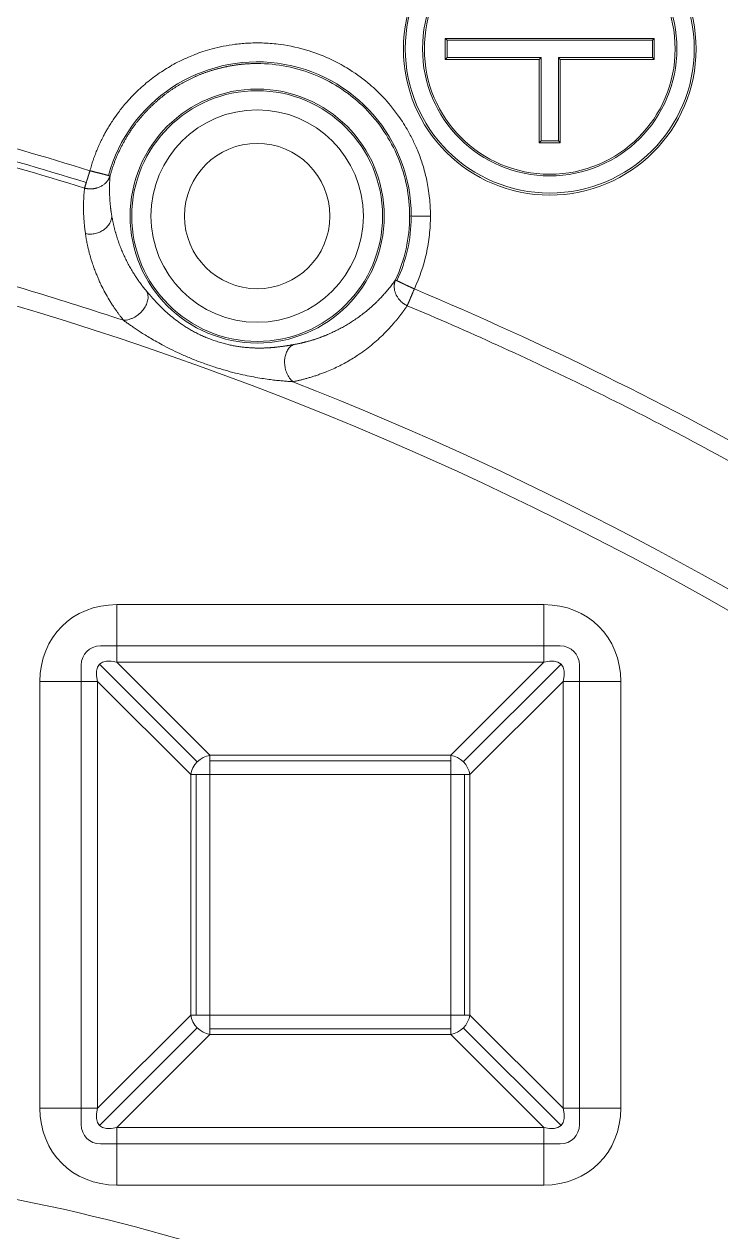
# Model space of a CAD drawing. Header units: millimetres. Extents: x 473 to 1051, y 289 to 609.
# Drawn here: x 656.99 to 673.76, y 509.2 to 538.28 of the extents above; entities that cross this region are included whole.
import ezdxf

# ---------------------------------------------------------------- set-up
doc = ezdxf.new("R2010")
doc.units = ezdxf.units.MM
doc.layers.add('core', color=7, linetype='Continuous', lineweight=20)

msp = doc.modelspace()

# ---------------------------------------------------------------- linework, layer by layer
at = {"layer": 'core', "lineweight": 18}
for p, q in [((667.123, 537.939), (667.167, 537.9)), ((667.123, 537.939), (667.123, 537.436)), ((672.153, 537.939), (667.123, 537.939)), ((667.167, 537.9), (667.167, 537.485)), ((672.109, 537.9), (667.167, 537.9)), ((672.153, 537.939), (672.109, 537.9)), ((672.109, 537.485), (672.109, 537.9)), ((672.153, 537.436), (672.153, 537.939)), ((667.123, 537.436), (667.167, 537.485)), ((667.167, 537.485), (669.431, 537.485)), ((669.387, 537.436), (669.431, 537.485)), ((669.431, 537.485), (669.431, 535.473)), ((669.846, 535.473), (669.846, 537.485)), ((669.846, 537.485), (672.109, 537.485)), ((669.89, 537.436), (669.846, 537.485)), ((672.153, 537.436), (672.109, 537.485)), ((667.123, 537.436), (669.387, 537.436)), ((669.387, 537.436), (669.387, 535.424)), ((669.89, 537.436), (672.153, 537.436)), ((669.89, 535.424), (669.89, 537.436)), ((669.387, 535.424), (669.431, 535.473)), ((669.431, 535.473), (669.846, 535.473)), ((669.89, 535.424), (669.846, 535.473)), ((669.387, 535.424), (669.89, 535.424))]:
    msp.add_line(p, q, dxfattribs=at)
at = {"layer": 'core', "lineweight": 13}
for p, q in [((669.497, 524.305), (659.216, 524.305)), ((659.216, 522.919), (659.216, 524.305)), ((669.497, 522.919), (669.497, 524.305)), ((669.89, 523.311), (658.823, 523.311)), ((658.361, 522.849), (658.361, 511.783)), ((658.804, 522.868), (661.155, 520.517)), ((659.216, 522.919), (669.497, 522.919)), ((659.216, 522.919), (661.459, 520.676)), ((667.254, 520.676), (669.497, 522.919)), ((669.909, 522.868), (667.558, 520.517)), ((670.352, 511.783), (670.352, 522.849)), ((657.367, 522.457), (657.367, 512.175)), ((658.754, 522.457), (657.367, 522.457)), ((658.754, 512.175), (658.754, 522.457)), ((660.997, 520.213), (658.754, 522.457)), ((669.959, 522.457), (667.716, 520.213)), ((669.959, 522.457), (671.346, 522.457)), ((669.959, 522.457), (669.959, 512.175)), ((671.346, 512.175), (671.346, 522.457)), ((667.254, 520.676), (661.459, 520.676)), ((661.459, 520.213), (661.459, 520.676)), ((667.254, 520.676), (667.254, 520.213)), ((667.254, 520.545), (661.459, 520.545)), ((660.997, 520.213), (661.459, 520.213)), ((660.997, 520.213), (660.997, 514.419)), ((661.128, 520.213), (661.128, 514.419)), ((661.459, 514.419), (661.459, 520.213)), ((661.459, 520.213), (667.254, 520.213)), ((667.254, 520.213), (667.254, 514.419)), ((667.254, 520.213), (667.716, 520.213)), ((667.585, 514.419), (667.585, 520.213)), ((667.716, 514.419), (667.716, 520.213)), ((658.754, 512.175), (660.997, 514.419)), ((661.459, 514.419), (660.997, 514.419)), ((667.254, 514.419), (661.459, 514.419)), ((661.459, 513.956), (661.459, 514.419)), ((667.716, 514.419), (667.254, 514.419)), ((667.254, 514.419), (667.254, 513.956)), ((667.716, 514.419), (669.959, 512.175)), ((658.804, 511.764), (661.155, 514.115)), ((661.459, 513.956), (659.216, 511.713)), ((661.459, 514.087), (667.254, 514.087)), ((661.459, 513.956), (667.254, 513.956)), ((669.497, 511.713), (667.254, 513.956)), ((669.909, 511.764), (667.558, 514.115)), ((658.754, 512.175), (657.367, 512.175)), ((671.346, 512.175), (669.959, 512.175)), ((659.216, 510.327), (659.216, 511.713)), ((669.497, 511.713), (659.216, 511.713)), ((669.497, 511.713), (669.497, 510.327)), ((658.823, 511.321), (669.89, 511.321)), ((659.216, 510.327), (669.497, 510.327))]:
    msp.add_line(p, q, dxfattribs=at)
for radius in [3.058, 3.018, 2.557]:
    msp.add_circle((662.596, 533.663), radius, dxfattribs=at)
at = {"layer": 'core', "lineweight": 18}
msp.add_circle((662.596, 533.663), 1.75, dxfattribs=at)
for centre, radius, start, end in [((633.422, 459.219), 100.547, 306.63636, 233.36541), ((633.422, 459.219), 99.038, 307.10125, 78.9399), ((633.422, 459.219), 98.958, 307.11669, 78.9275), ((633.422, 453.183), 81.732, 15.12421, 74.87579), ((647.506, 463.243), 47.654, 55.0062, 82.5378)]:
    msp.add_arc(centre, radius, start, end, dxfattribs=at)
at = {"layer": 'core', "lineweight": 13}
for centre, radius, start, end in [((633.422, 459.219), 100.107, 306.80958, 233.19042), ((633.422, 459.219), 99.239, 307.05866, 79.0173), ((633.422, 459.219), 99.048, 307.09926, 78.94197), ((633.422, 453.183), 82.176, 71.58625, 74.87579), ((633.422, 453.183), 82.176, 15.12421, 68.56259), ((647.506, 463.243), 45.957, 0, 90)]:
    msp.add_arc(centre, radius, start, end, dxfattribs=at)
at = {"layer": 'core', "lineweight": 18}
for centre, major_axis in [((669.638, 537.687), (-3.521, 0)), ((669.638, 537.693), (3.477, 0)), ((669.638, 537.693), (-3.062, 0)), ((669.638, 537.687), (3.018, 0))]:
    msp.add_ellipse(centre, major_axis=major_axis, ratio=0.999945, dxfattribs=at)
at = {"layer": 'core', "lineweight": 13}
for centre, major_axis, ratio, start_param, end_param in [((662.596, 533.667), (0, 3.709), 1, 4.71102, 7.588801), ((633.422, 453.655), (0, 84.612), 0.999984, 5.982483, 6.061985), ((662.596, 533.667), (0, 3.709), 1, 4.277816, 4.703236), ((659.557, 522.115), (1.665, -1.665), 0.854588, 2.434441, 3.848744), ((669.156, 522.115), (-1.665, -1.665), 0.854588, 2.434441, 3.848744), ((658.909, 522.764), (0.416, -0.416), 0.854588, 2.434441, 3.848744), ((669.804, 522.764), (-0.416, -0.416), 0.854588, 2.434441, 3.848744), ((659.557, 522.115), (-0.753, 0.753), 0.472398, 5.576034, 6.990337), ((669.156, 522.115), (0.753, 0.753), 0.472398, 5.576034, 6.990337), ((661.459, 520.213), (-0.356, -0.356), 0.854588, 4.005238, 5.41954), ((667.254, 520.213), (-0.356, 0.356), 0.854588, 4.005238, 5.41954), ((661.459, 514.419), (0.356, -0.356), 0.854588, 4.005238, 5.41954), ((667.254, 514.419), (0.356, 0.356), 0.854588, 4.005238, 5.41954), ((659.557, 512.517), (1.665, 1.665), 0.854588, 2.434441, 3.848744), ((659.557, 512.517), (0.753, 0.753), 0.472398, 2.434441, 3.848744), ((669.156, 512.517), (-1.665, 1.665), 0.854588, 2.434441, 3.848744), ((669.156, 512.517), (-0.753, 0.753), 0.472398, 2.434441, 3.848744), ((658.909, 511.868), (0.416, 0.416), 0.854588, 2.434441, 3.848744), ((669.804, 511.868), (-0.416, 0.416), 0.854588, 2.434441, 3.848744)]:
    msp.add_ellipse(centre, major_axis=major_axis, ratio=ratio, start_param=start_param, end_param=end_param, dxfattribs=at)
for points, knots in [([(666.766, 533.658), (666.766, 533.669), (666.766, 533.693), (666.766, 533.733), (666.765, 533.778), (666.763, 533.83), (666.761, 533.887), (666.757, 533.951), (666.752, 534.02), (666.74, 534.146), (666.718, 534.312), (666.682, 534.508), (666.642, 534.682), (666.597, 534.846), (666.545, 535.008), (666.486, 535.168), (666.425, 535.315), (666.343, 535.495), (666.211, 535.75), (666.026, 536.043), (665.765, 536.385), (665.515, 536.65), (665.166, 536.956), (664.816, 537.205), (664.339, 537.461), (663.806, 537.67), (663.257, 537.792), (662.77, 537.834), (662.408, 537.833), (662.08, 537.804), (661.786, 537.756), (661.526, 537.695), (661.301, 537.628), (661.109, 537.56), (660.95, 537.494), (660.794, 537.424), (660.633, 537.343), (660.458, 537.244), (660.289, 537.138), (660.125, 537.023), (659.966, 536.9), (659.814, 536.77), (659.668, 536.633), (659.529, 536.489), (659.424, 536.369), (659.334, 536.259), (659.242, 536.141), (659.144, 536.004), (659.058, 535.871), (658.996, 535.769), (658.945, 535.679), (658.904, 535.604), (658.871, 535.539), (658.843, 535.481), (658.815, 535.423), (658.788, 535.364), (658.762, 535.305), (658.737, 535.245), (658.713, 535.185), (658.69, 535.125), (658.668, 535.064), (658.647, 535.003), (658.626, 534.941), (658.607, 534.879), (658.589, 534.817), (658.578, 534.776), (658.572, 534.755)], [0, 0, 0, 0, 0.002764, 0.006037, 0.00982, 0.014112, 0.018914, 0.024225, 0.030045, 0.036374, 0.055741, 0.071967, 0.08616, 0.100347, 0.11453, 0.128708, 0.142881, 0.154457, 0.178309, 0.214439, 0.24101, 0.285881, 0.305118, 0.357216, 0.392805, 0.44037, 0.499894, 0.532575, 0.56264, 0.590085, 0.614913, 0.637123, 0.656715, 0.673688, 0.68804, 0.699773, 0.716461, 0.73315, 0.749839, 0.766528, 0.783216, 0.799904, 0.816591, 0.833278, 0.849964, 0.856476, 0.868937, 0.887346, 0.898611, 0.908556, 0.917178, 0.924479, 0.929873, 0.935267, 0.940662, 0.946056, 0.95145, 0.956844, 0.962239, 0.967633, 0.973027, 0.978422, 0.983816, 0.989211, 0.994605, 1, 1, 1, 1]), ([(662.596, 537.336), (662.586, 537.336), (662.566, 537.336), (662.536, 537.336), (662.506, 537.335), (662.475, 537.334), (662.445, 537.333), (662.415, 537.332), (662.384, 537.33), (662.353, 537.328), (662.323, 537.326), (662.292, 537.324), (662.261, 537.321), (662.23, 537.318), (662.199, 537.315), (662.168, 537.311), (662.137, 537.307), (662.106, 537.303), (662.074, 537.299), (662.043, 537.294), (662.012, 537.289), (661.98, 537.284), (661.949, 537.279), (661.917, 537.273), (661.886, 537.267), (661.854, 537.26), (661.822, 537.254), (661.791, 537.247), (661.759, 537.239), (661.727, 537.232), (661.696, 537.224), (661.664, 537.216), (661.632, 537.207), (661.6, 537.198), (661.568, 537.189), (661.537, 537.18), (661.505, 537.17), (661.473, 537.16), (661.441, 537.15), (661.409, 537.139), (661.378, 537.128), (661.346, 537.117), (661.314, 537.105), (661.282, 537.093), (661.25, 537.081), (661.219, 537.068), (661.187, 537.055), (661.155, 537.042), (661.124, 537.028), (661.092, 537.014), (661.061, 537), (661.029, 536.985), (660.998, 536.97), (660.967, 536.954), (660.935, 536.939), (660.904, 536.923), (660.873, 536.906), (660.842, 536.89), (660.811, 536.873), (660.78, 536.855), (660.749, 536.837), (660.718, 536.819), (660.688, 536.801), (660.657, 536.782), (660.627, 536.763), (660.596, 536.743), (660.566, 536.723), (660.536, 536.703), (660.506, 536.683), (660.476, 536.662), (660.447, 536.641), (660.417, 536.619), (660.388, 536.597), (660.358, 536.575), (660.329, 536.552), (660.3, 536.529), (660.271, 536.506), (660.243, 536.482), (660.214, 536.458), (660.186, 536.433), (660.158, 536.409), (660.13, 536.384), (660.102, 536.358), (660.074, 536.332), (660.047, 536.306), (660.02, 536.28), (659.993, 536.253), (659.966, 536.225), (659.94, 536.198), (659.913, 536.17), (659.887, 536.142), (659.861, 536.113), (659.836, 536.084), (659.81, 536.055), (659.785, 536.025), (659.76, 535.995), (659.736, 535.965), (659.712, 535.934), (659.687, 535.904), (659.664, 535.872), (659.64, 535.841), (659.617, 535.809), (659.594, 535.776), (659.571, 535.744), (659.549, 535.711), (659.527, 535.678), (659.505, 535.644), (659.484, 535.61), (659.463, 535.576), (659.442, 535.542), (659.422, 535.507), (659.402, 535.472), (659.382, 535.436), (659.362, 535.401), (659.343, 535.365), (659.325, 535.328), (659.306, 535.292), (659.288, 535.255), (659.271, 535.218), (659.254, 535.18), (659.237, 535.142), (659.22, 535.104), (659.204, 535.066), (659.189, 535.028), (659.173, 534.989), (659.159, 534.95), (659.144, 534.91), (659.13, 534.871), (659.117, 534.831), (659.103, 534.791), (659.091, 534.751), (659.078, 534.71), (659.067, 534.669), (659.059, 534.642), (659.055, 534.628)], [0, 0, 0, 0, 0.006268, 0.012557, 0.018865, 0.025194, 0.031542, 0.03791, 0.044299, 0.050707, 0.057135, 0.063584, 0.070052, 0.07654, 0.083048, 0.089577, 0.096125, 0.102693, 0.109281, 0.115889, 0.122517, 0.129166, 0.135834, 0.142522, 0.14923, 0.155958, 0.162706, 0.169474, 0.176262, 0.18307, 0.189897, 0.196745, 0.203613, 0.210501, 0.217409, 0.224336, 0.231284, 0.238252, 0.245239, 0.252247, 0.259275, 0.266322, 0.27339, 0.280477, 0.287585, 0.294712, 0.301859, 0.309027, 0.316214, 0.323421, 0.330648, 0.337896, 0.345163, 0.35245, 0.359757, 0.367084, 0.374431, 0.381798, 0.389185, 0.396591, 0.404018, 0.411465, 0.418932, 0.426418, 0.433925, 0.441451, 0.448998, 0.456564, 0.46415, 0.471757, 0.479383, 0.487029, 0.494695, 0.502381, 0.510087, 0.517813, 0.525559, 0.533325, 0.541111, 0.548916, 0.556742, 0.564588, 0.572453, 0.580338, 0.588244, 0.596169, 0.604114, 0.612079, 0.620064, 0.628069, 0.636094, 0.644139, 0.652204, 0.660289, 0.668393, 0.676518, 0.684662, 0.692827, 0.701011, 0.709215, 0.717439, 0.725683, 0.733947, 0.742231, 0.750535, 0.758858, 0.767202, 0.775565, 0.783949, 0.792352, 0.800775, 0.809218, 0.817681, 0.826164, 0.834667, 0.84319, 0.851732, 0.860295, 0.868877, 0.87748, 0.886102, 0.894744, 0.903406, 0.912088, 0.920789, 0.929511, 0.938253, 0.947014, 0.955795, 0.964597, 0.973418, 0.982258, 0.991119, 1, 1, 1, 1]), ([(666.265, 533.663), (666.265, 533.904), (666.242, 534.144), (666.148, 534.615), (666.078, 534.846), (665.895, 535.29), (665.781, 535.503), (665.515, 535.902), (665.362, 536.089), (665.022, 536.429), (664.835, 536.582), (664.436, 536.85), (664.223, 536.964), (663.779, 537.148), (663.548, 537.218), (663.077, 537.312), (662.837, 537.336), (662.596, 537.336)], [0, 0, 0, 0, 0.125, 0.125, 0.25, 0.25, 0.375, 0.375, 0.5, 0.5, 0.625, 0.625, 0.75, 0.75, 0.875, 0.875, 1, 1, 1, 1]), ([(658.572, 534.755), (658.571, 534.751), (658.568, 534.744), (658.565, 534.733), (658.562, 534.722), (658.558, 534.711), (658.555, 534.701), (658.552, 534.691), (658.549, 534.681), (658.546, 534.671), (658.543, 534.661), (658.54, 534.652), (658.537, 534.643), (658.534, 534.634), (658.531, 534.626), (658.529, 534.617), (658.526, 534.609), (658.524, 534.601), (658.521, 534.594), (658.519, 534.586), (658.517, 534.579), (658.515, 534.572), (658.513, 534.565), (658.511, 534.559), (658.509, 534.553), (658.507, 534.547), (658.505, 534.541), (658.503, 534.535), (658.502, 534.53), (658.5, 534.525), (658.499, 534.52), (658.497, 534.515), (658.493, 534.502), (658.487, 534.483), (658.479, 534.458), (658.472, 534.436), (658.466, 534.416), (658.46, 534.398), (658.455, 534.382), (658.451, 534.368), (658.447, 534.356), (658.444, 534.345), (658.442, 534.339), (658.441, 534.336)], [0, 0, 0, 0, 0.021901, 0.043421, 0.064559, 0.085314, 0.105685, 0.125673, 0.145276, 0.164494, 0.183326, 0.201773, 0.219834, 0.237508, 0.254796, 0.271698, 0.288213, 0.304342, 0.320085, 0.335441, 0.350411, 0.364994, 0.379193, 0.393005, 0.406433, 0.419475, 0.432133, 0.444407, 0.456297, 0.467803, 0.478927, 0.489668, 0.500028, 0.563441, 0.623895, 0.681372, 0.735858, 0.787344, 0.835827, 0.881313, 0.923816, 0.963365, 1, 1, 1, 1]), ([(658.585, 534.317), (658.589, 534.317), (658.597, 534.317), (658.608, 534.318), (658.619, 534.318), (658.631, 534.319), (658.642, 534.32), (658.653, 534.321), (658.664, 534.323), (658.675, 534.324), (658.686, 534.326), (658.698, 534.328), (658.709, 534.331), (658.721, 534.334), (658.732, 534.337), (658.744, 534.34), (658.764, 534.346), (658.793, 534.357), (658.83, 534.374), (658.876, 534.399), (658.929, 534.438), (658.968, 534.477), (658.991, 534.506), (659, 534.518), (659.009, 534.531), (659.018, 534.545), (659.026, 534.56), (659.034, 534.576), (659.042, 534.593), (659.049, 534.61), (659.053, 534.622), (659.055, 534.628)], [0, 0, 0, 0, 0.018171, 0.036133, 0.053944, 0.071664, 0.089346, 0.107046, 0.124815, 0.142703, 0.160757, 0.17902, 0.197533, 0.216334, 0.235456, 0.254931, 0.274786, 0.337068, 0.403405, 0.474168, 0.592933, 0.729505, 0.755067, 0.781745, 0.809544, 0.838469, 0.868521, 0.899702, 0.932011, 0.965445, 1, 1, 1, 1]), ([(659.055, 534.628), (659.055, 534.618), (659.053, 534.598), (659.051, 534.568), (659.049, 534.539), (659.047, 534.509), (659.046, 534.479), (659.045, 534.45), (659.044, 534.421), (659.043, 534.392), (659.043, 534.363), (659.042, 534.334), (659.042, 534.305), (659.042, 534.277), (659.043, 534.248), (659.043, 534.22), (659.044, 534.192), (659.045, 534.164), (659.046, 534.136), (659.048, 534.109), (659.049, 534.081), (659.051, 534.054), (659.053, 534.027), (659.055, 534), (659.057, 533.973), (659.06, 533.946), (659.062, 533.92), (659.065, 533.893), (659.068, 533.867), (659.071, 533.841), (659.074, 533.815), (659.078, 533.79), (659.081, 533.764), (659.085, 533.739), (659.089, 533.714), (659.093, 533.688), (659.096, 533.672), (659.097, 533.663)], [0, 0, 0, 0, 0.032007, 0.06381, 0.095411, 0.126807, 0.158001, 0.188991, 0.219779, 0.250364, 0.280746, 0.310926, 0.340903, 0.370678, 0.400251, 0.429622, 0.458791, 0.487759, 0.516525, 0.545089, 0.573452, 0.601614, 0.629575, 0.657336, 0.684895, 0.712254, 0.739412, 0.76637, 0.793128, 0.819685, 0.846043, 0.872201, 0.89816, 0.923918, 0.949478, 0.974839, 1, 1, 1, 1]), ([(658.441, 534.336), (658.44, 534.325), (658.438, 534.304), (658.435, 534.272), (658.432, 534.239), (658.429, 534.206), (658.427, 534.173), (658.425, 534.139), (658.423, 534.105), (658.421, 534.07), (658.42, 534.035), (658.419, 533.999), (658.418, 533.963), (658.417, 533.927), (658.417, 533.89), (658.417, 533.853), (658.417, 533.815), (658.418, 533.777), (658.419, 533.738), (658.42, 533.699), (658.422, 533.66), (658.424, 533.62), (658.427, 533.58), (658.43, 533.539), (658.433, 533.497), (658.437, 533.456), (658.441, 533.413), (658.446, 533.371), (658.451, 533.327), (658.457, 533.284), (658.462, 533.254), (658.464, 533.24)], [0, 0, 0, 0, 0.029822, 0.059976, 0.090462, 0.121281, 0.152432, 0.183915, 0.215731, 0.247879, 0.28036, 0.313173, 0.34632, 0.379799, 0.413611, 0.447756, 0.482234, 0.517046, 0.552191, 0.587671, 0.623484, 0.65963, 0.696111, 0.732926, 0.770075, 0.807558, 0.845376, 0.883529, 0.922017, 0.96084, 1, 1, 1, 1]), ([(658.441, 534.336), (658.445, 534.335), (658.452, 534.333), (658.463, 534.33), (658.473, 534.328), (658.484, 534.326), (658.495, 534.324), (658.505, 534.323), (658.516, 534.321), (658.523, 534.321), (658.527, 534.32)], [0, 0, 0, 0, 0.129156, 0.256696, 0.382813, 0.507718, 0.631639, 0.754818, 0.877514, 1, 1, 1, 1]), ([(659.097, 533.663), (659.096, 533.645), (659.089, 533.586), (659.054, 533.489), (658.978, 533.389), (658.899, 533.326), (658.833, 533.289), (658.784, 533.267), (658.732, 533.25), (658.657, 533.232), (658.566, 533.225), (658.493, 533.234), (658.464, 533.24)], [0, 0, 0, 0, 0.064505, 0.204774, 0.345044, 0.485313, 0.555448, 0.625583, 0.695718, 0.765852, 0.906122, 1, 1, 1, 1]), ([(665.925, 532.124), (666.036, 532.364), (666.121, 532.616), (666.236, 533.134), (666.265, 533.399), (666.265, 533.663)], [0, 0, 0, 0, 0.5, 0.5, 1, 1, 1, 1]), ([(666.379, 531.908), (666.506, 532.181), (666.603, 532.468), (666.7, 532.909), (666.725, 533.058), (666.758, 533.357), (666.766, 533.508), (666.766, 533.658)], [0, 0, 0, 0, 0.5, 0.5, 0.75, 0.75, 1, 1, 1, 1]), ([(665.925, 532.124), (665.923, 532.121), (665.921, 532.114), (665.917, 532.105), (665.914, 532.094), (665.91, 532.083), (665.907, 532.071), (665.904, 532.059), (665.902, 532.045), (665.899, 532.031), (665.897, 532.017), (665.896, 532.001), (665.895, 531.985), (665.894, 531.968), (665.895, 531.95), (665.896, 531.924), (665.901, 531.891), (665.909, 531.853), (665.919, 531.82), (665.93, 531.792), (665.94, 531.768), (665.953, 531.743), (665.969, 531.714), (665.99, 531.683), (666.012, 531.655), (666.033, 531.631), (666.055, 531.609), (666.075, 531.59), (666.095, 531.574), (666.115, 531.559), (666.134, 531.545), (666.153, 531.533), (666.172, 531.522), (666.19, 531.512), (666.202, 531.506), (666.208, 531.504)], [0, 0, 0, 0, 0.014001, 0.028884, 0.044649, 0.0613, 0.078839, 0.097266, 0.116584, 0.136792, 0.157891, 0.179879, 0.202756, 0.22652, 0.251168, 0.276696, 0.335554, 0.388197, 0.434593, 0.474738, 0.508643, 0.536333, 0.588131, 0.636748, 0.682175, 0.724413, 0.763479, 0.797783, 0.830729, 0.862313, 0.892535, 0.921399, 0.948918, 0.97511, 1, 1, 1, 1]), ([(666.379, 531.908), (666.376, 531.91), (666.37, 531.913), (666.36, 531.917), (666.35, 531.922), (666.341, 531.926), (666.331, 531.931), (666.322, 531.935), (666.313, 531.939), (666.304, 531.943), (666.295, 531.947), (666.286, 531.951), (666.278, 531.955), (666.269, 531.959), (666.261, 531.963), (666.253, 531.966), (666.245, 531.97), (666.237, 531.974), (666.229, 531.977), (666.222, 531.981), (666.215, 531.984), (666.207, 531.988), (666.2, 531.991), (666.193, 531.994), (666.187, 531.997), (666.18, 532), (666.174, 532.003), (666.167, 532.006), (666.161, 532.009), (666.155, 532.012), (666.149, 532.015), (666.143, 532.018), (666.138, 532.02), (666.132, 532.023), (666.127, 532.025), (666.122, 532.028), (666.117, 532.03), (666.112, 532.033), (666.107, 532.035), (666.103, 532.037), (666.098, 532.039), (666.094, 532.041), (666.09, 532.043), (666.086, 532.045), (666.082, 532.047), (666.078, 532.049), (666.074, 532.051), (666.066, 532.055), (666.054, 532.061), (666.038, 532.068), (666.024, 532.075), (666.01, 532.081), (665.998, 532.087), (665.986, 532.093), (665.976, 532.098), (665.966, 532.102), (665.958, 532.107), (665.95, 532.11), (665.944, 532.114), (665.938, 532.116), (665.933, 532.119), (665.929, 532.121), (665.926, 532.123), (665.925, 532.123), (665.925, 532.124)], [0, 0, 0, 0, 0.014477, 0.028799, 0.042964, 0.056973, 0.070825, 0.084518, 0.098052, 0.111426, 0.124641, 0.137695, 0.150588, 0.16332, 0.175889, 0.188297, 0.200543, 0.212626, 0.224547, 0.236305, 0.2479, 0.259332, 0.270602, 0.281709, 0.292653, 0.303434, 0.314053, 0.32451, 0.334804, 0.344937, 0.354908, 0.364718, 0.374366, 0.383854, 0.393181, 0.402348, 0.411355, 0.420203, 0.428892, 0.437422, 0.445795, 0.454009, 0.462066, 0.469967, 0.477711, 0.485299, 0.492733, 0.500011, 0.533904, 0.567377, 0.600439, 0.633103, 0.665381, 0.697289, 0.728841, 0.760054, 0.790948, 0.821542, 0.851856, 0.881911, 0.911729, 0.941335, 0.97075, 1, 1, 1, 1]), ([(659.934, 531.855), (659.943, 531.839), (659.951, 531.821), (659.962, 531.785), (659.966, 531.766), (659.97, 531.726), (659.971, 531.706), (659.968, 531.665), (659.965, 531.644), (659.951, 531.583), (659.936, 531.543), (659.907, 531.487), (659.897, 531.47), (659.875, 531.436), (659.864, 531.42), (659.839, 531.389), (659.826, 531.374), (659.797, 531.343), (659.782, 531.328), (659.731, 531.284), (659.693, 531.256), (659.629, 531.219), (659.608, 531.208), (659.563, 531.189), (659.54, 531.181), (659.494, 531.167), (659.47, 531.161), (659.424, 531.154), (659.402, 531.152), (659.38, 531.152)], [0, 0, 0, 0, 0.0625, 0.0625, 0.125, 0.125, 0.1875, 0.1875, 0.25, 0.25, 0.375, 0.375, 0.4375, 0.4375, 0.5, 0.5, 0.5625, 0.5625, 0.625, 0.625, 0.75, 0.75, 0.8125, 0.8125, 0.875, 0.875, 0.9375, 0.9375, 1, 1, 1, 1]), ([(659.934, 531.855), (659.936, 531.852), (659.941, 531.847), (659.947, 531.839), (659.954, 531.831), (659.961, 531.823), (659.968, 531.815), (659.975, 531.806), (659.982, 531.798), (659.99, 531.789), (659.997, 531.78), (660.005, 531.771), (660.013, 531.762), (660.021, 531.753), (660.029, 531.743), (660.037, 531.734), (660.046, 531.724), (660.054, 531.714), (660.063, 531.704), (660.071, 531.694), (660.08, 531.684), (660.087, 531.677), (660.09, 531.674), (660.09, 531.674)], [0, 0, 0, 0, 0.048668, 0.097409, 0.146236, 0.19516, 0.24419, 0.29334, 0.342619, 0.392039, 0.441609, 0.491342, 0.541247, 0.591335, 0.641617, 0.692102, 0.742801, 0.793723, 0.844879, 0.896278, 0.94793, 0.999844, 1, 1, 1, 1]), ([(666.208, 531.504), (666.209, 531.505), (666.21, 531.509), (666.212, 531.514), (666.215, 531.52), (666.217, 531.526), (666.22, 531.533), (666.223, 531.54), (666.226, 531.548), (666.23, 531.556), (666.234, 531.565), (666.238, 531.575), (666.242, 531.585), (666.247, 531.595), (666.251, 531.606), (666.257, 531.618), (666.262, 531.631), (666.268, 531.644), (666.274, 531.658), (666.279, 531.67), (666.284, 531.681), (666.288, 531.691), (666.292, 531.701), (666.296, 531.712), (666.301, 531.724), (666.307, 531.737), (666.312, 531.75), (666.318, 531.765), (666.325, 531.78), (666.331, 531.796), (666.339, 531.813), (666.346, 531.83), (666.354, 531.849), (666.362, 531.868), (666.371, 531.888), (666.377, 531.901), (666.379, 531.908)], [0, 0, 0, 0, 0.021024, 0.042812, 0.065377, 0.08873, 0.11288, 0.137834, 0.163598, 0.190176, 0.217571, 0.245785, 0.274818, 0.304671, 0.335343, 0.366832, 0.399136, 0.432251, 0.466174, 0.500902, 0.521464, 0.54343, 0.566804, 0.591591, 0.617796, 0.645422, 0.674473, 0.70495, 0.736853, 0.770185, 0.804942, 0.841124, 0.878726, 0.917744, 0.958172, 1, 1, 1, 1]), ([(715.873, 472.008), (715.468, 473.826), (715.014, 475.585), (714.024, 478.984), (713.488, 480.623), (712.354, 483.78), (711.756, 485.299), (710.825, 487.486), (710.508, 488.2), (710.027, 489.248), (709.785, 489.767), (709.499, 490.362), (709.356, 490.657), (709.284, 490.804), (709.248, 490.878), (709.23, 490.914), (709.221, 490.933), (709.216, 490.942), (709.214, 490.947), (709.213, 490.949), (709.212, 490.95), (709.212, 490.95), (709.212, 490.951), (709.212, 490.951), (708.427, 492.547), (707.602, 494.095), (705.886, 497.095), (704.995, 498.546), (703.156, 501.352), (702.209, 502.707), (700.754, 504.666), (700.264, 505.307), (699.52, 506.251), (699.147, 506.718), (698.708, 507.255), (698.488, 507.522), (698.377, 507.655), (698.322, 507.721), (698.295, 507.754), (698.281, 507.771), (698.274, 507.779), (698.27, 507.783), (698.269, 507.785), (698.268, 507.786), (698.267, 507.787), (698.267, 507.787), (697.128, 509.152), (695.954, 510.471), (693.543, 513.016), (692.307, 514.242), (689.781, 516.599), (688.49, 517.73), (685.864, 519.897), (684.527, 520.933), (681.816, 522.909), (680.441, 523.849), (677.66, 525.634), (676.254, 526.479), (673.417, 528.075), (671.987, 528.826), (669.109, 530.234), (667.661, 530.892), (666.208, 531.504)], [0, 0, 0, 0, 0.0625, 0.0625, 0.125, 0.125, 0.1875, 0.1875, 0.21875, 0.21875, 0.234375, 0.242188, 0.246094, 0.248047, 0.249023, 0.249512, 0.249756, 0.249878, 0.249939, 0.249969, 0.249985, 0.249992, 0.249992, 0.25, 0.25, 0.3125, 0.3125, 0.375, 0.375, 0.4375, 0.4375, 0.46875, 0.46875, 0.484375, 0.492188, 0.496094, 0.498047, 0.499023, 0.499512, 0.499756, 0.499878, 0.499939, 0.499969, 0.499985, 0.499985, 0.5, 0.5, 0.5625, 0.5625, 0.625, 0.625, 0.6875, 0.6875, 0.75, 0.75, 0.8125, 0.8125, 0.875, 0.875, 0.9375, 0.9375, 1, 1, 1, 1]), ([(659.38, 531.152), (659.391, 531.144), (659.426, 531.118), (659.488, 531.073), (659.57, 531.015), (659.659, 530.954), (659.758, 530.888), (659.87, 530.816), (659.998, 530.737), (660.147, 530.65), (660.319, 530.555), (660.517, 530.453), (660.743, 530.345), (660.994, 530.236), (661.266, 530.13), (661.545, 530.033), (661.816, 529.95), (662.068, 529.882), (662.299, 529.829), (662.509, 529.787), (662.7, 529.754), (662.873, 529.729), (663.027, 529.71), (663.162, 529.696), (663.28, 529.686), (663.377, 529.679), (663.433, 529.676), (663.456, 529.674)], [0, 0, 0, 0, 0.013017, 0.039819, 0.066051, 0.092765, 0.120994, 0.151701, 0.185749, 0.223872, 0.266749, 0.314969, 0.368555, 0.427152, 0.489973, 0.553802, 0.614543, 0.670129, 0.720976, 0.767686, 0.810641, 0.850103, 0.886333, 0.919475, 0.94978, 0.977506, 1, 1, 1, 1]), ([(662.596, 530.484), (662.604, 530.484), (662.62, 530.484), (662.644, 530.483), (662.668, 530.483), (662.691, 530.484), (662.714, 530.484), (662.737, 530.484), (662.759, 530.485), (662.781, 530.486), (662.803, 530.486), (662.825, 530.487), (662.846, 530.488), (662.867, 530.49), (662.887, 530.491), (662.908, 530.492), (662.928, 530.494), (662.948, 530.495), (662.967, 530.497), (662.986, 530.499), (663.005, 530.5), (663.024, 530.502), (663.042, 530.504), (663.06, 530.506), (663.083, 530.508), (663.11, 530.511), (663.142, 530.515), (663.174, 530.52), (663.204, 530.524), (663.233, 530.528), (663.262, 530.532), (663.29, 530.537), (663.316, 530.541), (663.342, 530.545), (663.368, 530.549), (663.392, 530.554), (663.415, 530.558), (663.438, 530.562), (663.46, 530.566), (663.474, 530.568), (663.481, 530.569)], [0, 0, 0, 0, 0.024273, 0.048295, 0.07207, 0.095597, 0.11888, 0.141921, 0.16472, 0.187281, 0.209605, 0.231695, 0.253553, 0.275181, 0.296582, 0.317759, 0.338712, 0.359446, 0.379964, 0.400267, 0.420359, 0.440242, 0.459921, 0.479397, 0.498675, 0.534758, 0.570353, 0.605481, 0.640166, 0.674432, 0.708304, 0.741809, 0.774973, 0.807824, 0.84039, 0.872701, 0.904786, 0.936677, 0.968404, 1, 1, 1, 1]), ([(663.481, 530.569), (663.466, 530.564), (663.422, 530.542), (663.356, 530.484), (663.298, 530.387), (663.27, 530.296), (663.258, 530.223), (663.255, 530.17), (663.256, 530.117), (663.263, 530.039), (663.285, 529.937), (663.337, 529.814), (663.4, 529.727), (663.442, 529.686), (663.456, 529.674)], [0, 0, 0, 0, 0.051537, 0.163648, 0.275758, 0.387868, 0.443923, 0.499979, 0.556034, 0.612089, 0.724199, 0.83631, 0.94842, 1, 1, 1, 1])]:
    msp.add_open_spline(points, degree=3, knots=knots, dxfattribs=at)
for points in [[(652.051, 536.496), (654.247, 536.002), (656.423, 535.421), (658.572, 534.755)], [(651.955, 536.068), (654.139, 535.577), (656.303, 534.999), (658.441, 534.336)]]:
    msp.add_open_spline(points, degree=3, dxfattribs=at)
at = {"layer": 'core', "lineweight": 18}
for points, knots in [([(659.055, 534.628), (659.055, 534.628), (659.054, 534.629), (659.053, 534.629), (659.051, 534.629), (659.05, 534.63), (659.048, 534.63), (659.045, 534.631), (659.043, 534.632), (659.04, 534.632), (659.037, 534.633), (659.033, 534.634), (659.029, 534.635), (659.025, 534.637), (659.021, 534.638), (659.016, 534.639), (659.011, 534.641), (659.005, 534.642), (658.999, 534.644), (658.993, 534.646), (658.987, 534.647), (658.98, 534.649), (658.972, 534.651), (658.964, 534.653), (658.956, 534.656), (658.948, 534.658), (658.939, 534.66), (658.929, 534.663), (658.92, 534.665), (658.91, 534.668), (658.899, 534.671), (658.888, 534.673), (658.877, 534.676), (658.865, 534.679), (658.852, 534.682), (658.84, 534.686), (658.827, 534.689), (658.813, 534.692), (658.8, 534.696), (658.785, 534.7), (658.771, 534.703), (658.756, 534.707), (658.741, 534.711), (658.725, 534.715), (658.709, 534.719), (658.693, 534.723), (658.676, 534.727), (658.659, 534.732), (658.642, 534.736), (658.625, 534.741), (658.607, 534.745), (658.59, 534.75), (658.578, 534.753), (658.572, 534.755)], [0, 0, 0, 0, 0.014669, 0.029512, 0.044532, 0.05973, 0.075108, 0.090667, 0.10641, 0.122338, 0.138452, 0.154755, 0.171248, 0.187932, 0.204809, 0.22188, 0.239148, 0.256613, 0.274278, 0.292142, 0.310209, 0.328478, 0.346952, 0.365631, 0.384518, 0.403612, 0.422916, 0.442429, 0.462154, 0.48209, 0.502239, 0.522602, 0.54318, 0.563972, 0.58498, 0.606203, 0.627643, 0.6493, 0.671173, 0.693263, 0.71557, 0.738094, 0.760835, 0.783791, 0.806963, 0.83035, 0.853951, 0.877766, 0.901793, 0.926032, 0.95048, 0.975137, 1, 1, 1, 1]), ([(658.527, 534.32), (658.538, 534.319), (658.557, 534.318), (658.577, 534.317), (658.585, 534.317)], [0, 0, 0, 0, 0.558691, 1, 1, 1, 1]), ([(659.097, 533.663), (659.099, 533.654), (659.102, 533.635), (659.108, 533.607), (659.113, 533.578), (659.119, 533.549), (659.125, 533.52), (659.131, 533.491), (659.138, 533.462), (659.145, 533.433), (659.152, 533.403), (659.159, 533.374), (659.166, 533.345), (659.174, 533.315), (659.182, 533.285), (659.191, 533.255), (659.2, 533.225), (659.218, 533.165), (659.246, 533.076), (659.288, 532.959), (659.333, 532.847), (659.381, 532.734), (659.434, 532.622), (659.493, 532.508), (659.554, 532.398), (659.605, 532.311), (659.645, 532.249), (659.67, 532.209), (659.697, 532.17), (659.724, 532.13), (659.752, 532.09), (659.78, 532.051), (659.809, 532.011), (659.839, 531.972), (659.87, 531.933), (659.902, 531.894), (659.923, 531.868), (659.934, 531.855)], [0, 0, 0, 0, 0.016721, 0.033458, 0.050211, 0.066981, 0.083768, 0.100571, 0.117391, 0.134228, 0.151081, 0.167951, 0.184838, 0.201741, 0.218662, 0.235599, 0.252553, 0.269524, 0.337941, 0.403564, 0.466407, 0.526484, 0.590669, 0.65264, 0.712422, 0.770041, 0.791101, 0.812127, 0.833121, 0.854082, 0.875013, 0.895914, 0.916785, 0.937629, 0.958445, 0.979235, 1, 1, 1, 1]), ([(658.464, 533.24), (658.465, 533.23), (658.467, 533.211), (658.472, 533.181), (658.476, 533.151), (658.481, 533.12), (658.487, 533.087), (658.493, 533.054), (658.499, 533.02), (658.506, 532.984), (658.514, 532.948), (658.522, 532.911), (658.531, 532.873), (658.541, 532.834), (658.551, 532.793), (658.562, 532.752), (658.582, 532.678), (658.613, 532.577), (658.654, 532.453), (658.694, 532.344), (658.731, 532.252), (658.767, 532.166), (658.808, 532.072), (658.863, 531.954), (658.939, 531.808), (659.015, 531.674), (659.084, 531.563), (659.133, 531.488), (659.18, 531.419), (659.225, 531.355), (659.268, 531.296), (659.308, 531.243), (659.345, 531.196), (659.368, 531.166), (659.38, 531.152)], [0, 0, 0, 0, 0.014359, 0.029167, 0.044424, 0.060129, 0.076284, 0.092887, 0.10994, 0.127443, 0.145395, 0.163796, 0.182647, 0.201948, 0.221698, 0.241899, 0.262549, 0.330302, 0.390288, 0.442495, 0.486912, 0.523533, 0.56566, 0.621177, 0.690119, 0.772511, 0.810011, 0.844924, 0.877252, 0.906996, 0.934154, 0.958714, 0.980666, 1, 1, 1, 1]), ([(663.481, 530.569), (663.489, 530.571), (663.507, 530.574), (663.533, 530.579), (663.559, 530.584), (663.584, 530.589), (663.61, 530.594), (663.636, 530.6), (663.661, 530.605), (663.686, 530.611), (663.711, 530.617), (663.736, 530.623), (663.761, 530.63), (663.786, 530.636), (663.811, 530.643), (663.835, 530.649), (663.86, 530.656), (663.884, 530.663), (663.908, 530.671), (663.932, 530.678), (663.956, 530.686), (663.98, 530.693), (664.004, 530.701), (664.027, 530.709), (664.051, 530.717), (664.074, 530.725), (664.097, 530.733), (664.12, 530.742), (664.143, 530.75), (664.166, 530.759), (664.189, 530.768), (664.211, 530.777), (664.264, 530.798), (664.346, 530.833), (664.457, 530.884), (664.567, 530.939), (664.676, 530.998), (664.784, 531.062), (664.893, 531.13), (665.003, 531.204), (665.115, 531.286), (665.228, 531.375), (665.342, 531.472), (665.432, 531.555), (665.499, 531.621), (665.542, 531.665), (665.585, 531.71), (665.627, 531.755), (665.668, 531.801), (665.708, 531.846), (665.746, 531.892), (665.784, 531.938), (665.821, 531.984), (665.856, 532.031), (665.891, 532.077), (665.913, 532.108), (665.925, 532.124)], [0, 0, 0, 0, 0.00705, 0.014107, 0.02117, 0.02824, 0.035317, 0.042401, 0.049492, 0.05659, 0.063695, 0.070807, 0.077927, 0.085053, 0.092188, 0.099329, 0.106478, 0.113635, 0.120799, 0.127971, 0.13515, 0.142337, 0.149533, 0.156736, 0.163946, 0.171165, 0.178392, 0.185628, 0.192871, 0.200122, 0.207382, 0.21465, 0.221927, 0.25889, 0.297157, 0.336741, 0.377652, 0.419902, 0.463499, 0.510148, 0.559468, 0.611471, 0.666169, 0.723573, 0.746971, 0.770304, 0.793572, 0.816774, 0.839909, 0.862979, 0.885982, 0.908919, 0.93179, 0.954593, 0.97733, 1, 1, 1, 1]), ([(660.09, 531.674), (660.093, 531.67), (660.099, 531.663), (660.108, 531.653), (660.118, 531.642), (660.128, 531.632), (660.137, 531.621), (660.148, 531.61), (660.158, 531.599), (660.168, 531.587), (660.179, 531.576), (660.189, 531.565), (660.2, 531.553), (660.211, 531.542), (660.223, 531.53), (660.234, 531.518), (660.246, 531.507), (660.258, 531.495), (660.27, 531.483), (660.282, 531.471), (660.294, 531.458), (660.34, 531.414), (660.424, 531.335), (660.558, 531.221), (660.712, 531.103), (660.852, 531.008), (660.972, 530.935), (661.067, 530.881), (661.169, 530.828), (661.278, 530.776), (661.395, 530.726), (661.518, 530.678), (661.646, 530.635), (661.772, 530.598), (661.891, 530.568), (662, 530.545), (662.087, 530.53), (662.156, 530.519), (662.208, 530.512), (662.26, 530.506), (662.311, 530.5), (662.36, 530.496), (662.409, 530.492), (662.457, 530.489), (662.505, 530.486), (662.551, 530.485), (662.581, 530.484), (662.596, 530.484)], [0, 0, 0, 0, 0.005632, 0.011311, 0.017022, 0.022765, 0.028541, 0.034351, 0.040196, 0.046078, 0.051996, 0.057952, 0.063947, 0.06998, 0.076055, 0.08217, 0.088327, 0.094527, 0.10077, 0.107057, 0.113388, 0.119766, 0.17639, 0.238011, 0.304915, 0.37733, 0.412972, 0.450547, 0.490064, 0.531532, 0.574958, 0.620349, 0.667712, 0.713578, 0.755668, 0.793988, 0.828543, 0.847116, 0.865364, 0.883291, 0.900899, 0.918191, 0.935168, 0.951835, 0.968194, 0.984248, 1, 1, 1, 1]), ([(663.456, 529.674), (663.466, 529.676), (663.486, 529.68), (663.517, 529.687), (663.549, 529.694), (663.583, 529.701), (663.618, 529.709), (663.654, 529.718), (663.691, 529.727), (663.73, 529.737), (663.77, 529.748), (663.81, 529.759), (663.852, 529.771), (663.895, 529.784), (663.939, 529.797), (663.984, 529.811), (664.029, 529.827), (664.076, 529.843), (664.123, 529.86), (664.171, 529.877), (664.22, 529.896), (664.308, 529.931), (664.431, 529.984), (664.584, 530.057), (664.731, 530.135), (664.871, 530.217), (665.085, 530.353), (665.355, 530.553), (665.582, 530.759), (665.719, 530.899), (665.782, 530.966), (665.841, 531.031), (665.897, 531.095), (665.949, 531.158), (665.999, 531.219), (666.046, 531.279), (666.09, 531.338), (666.131, 531.394), (666.171, 531.45), (666.196, 531.486), (666.208, 531.504)], [0, 0, 0, 0, 0.006966, 0.014312, 0.022037, 0.030141, 0.038623, 0.047482, 0.056718, 0.066331, 0.07632, 0.086687, 0.097431, 0.108552, 0.120051, 0.131927, 0.144182, 0.156814, 0.169824, 0.183212, 0.196976, 0.211117, 0.258313, 0.305478, 0.352623, 0.399746, 0.446841, 0.578228, 0.709442, 0.740291, 0.770252, 0.799325, 0.82751, 0.854809, 0.881222, 0.906748, 0.931388, 0.955143, 0.978014, 1, 1, 1, 1])]:
    msp.add_open_spline(points, degree=3, knots=knots, dxfattribs=at)
at = {"layer": 'core', "lineweight": 13}
msp.add_rational_spline([(666.265, 533.663), (666.289, 533.661), (666.491, 533.658), (666.766, 533.658)], [1.15129463112, 0.949561019079, 0.949568456566, 1.15131694359], degree=3, dxfattribs=at)
at = {"layer": 'core', "lineweight": 18}
msp.add_open_spline([(666.379, 531.908), (672.596, 529.29), (684.401, 522.567), (699.227, 508.585), (710.332, 491.5), (714.84, 478.684), (716.305, 472.101)], degree=3, dxfattribs=at)

doc.saveas('drawing.dxf')
